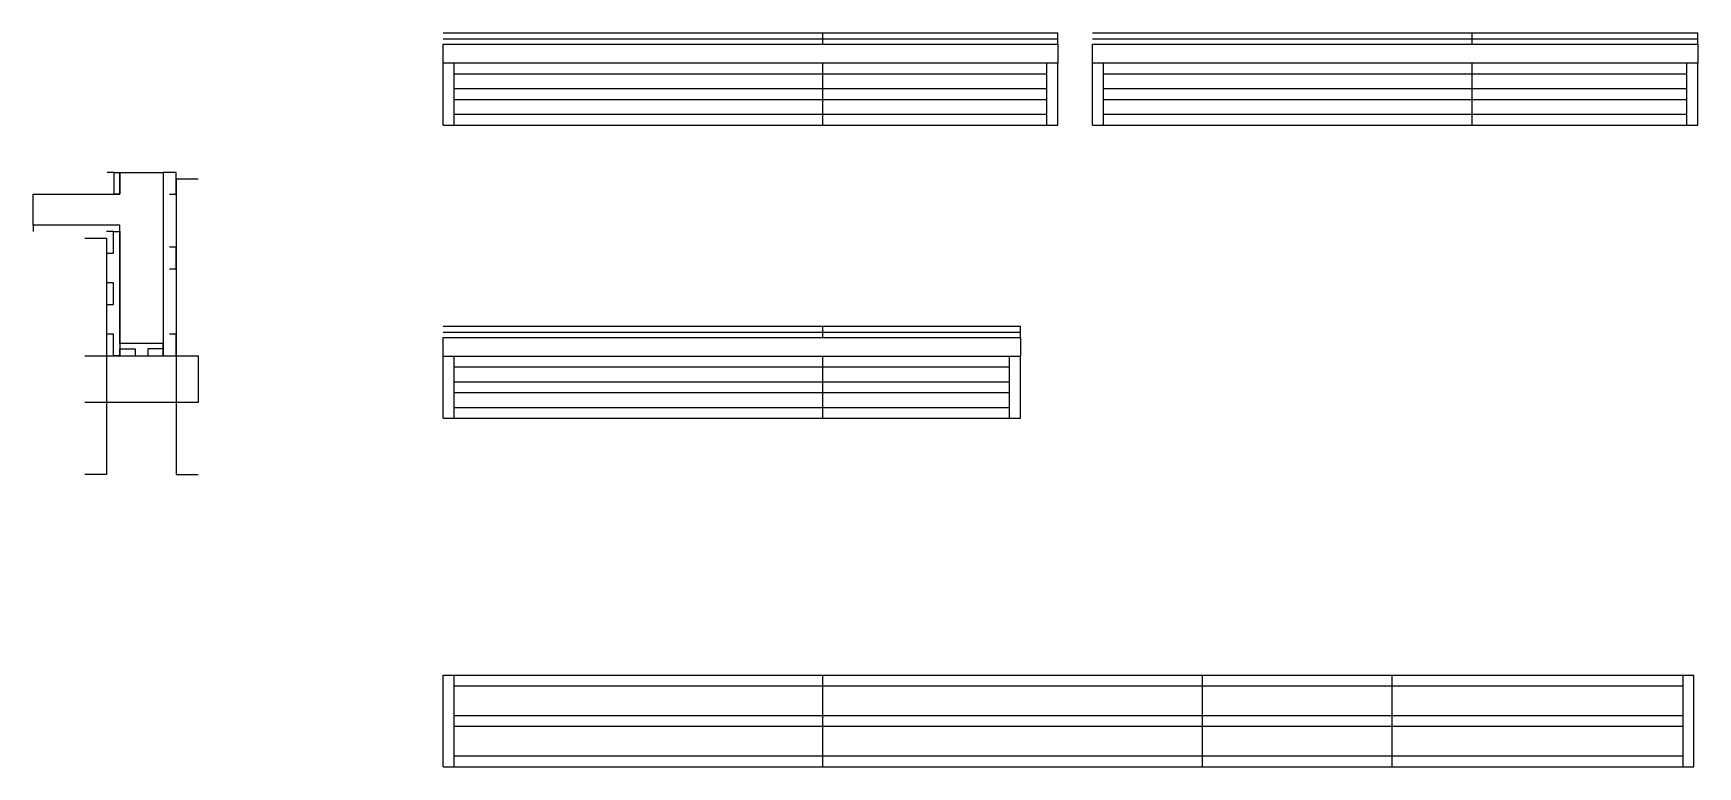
# Model space of a CAD drawing. Header units: metres. Extents: x 4317 to 5387, y 8985 to 9457.
import ezdxf

# ---------------------------------------------------------------- set-up
doc = ezdxf.new("R2010")
doc.units = ezdxf.units.M
for name, color, linetype in [('CONCRETO', 7, 'Continuous'), ('COTA', 7, 'Continuous'), ('Madeira', 7, 'Continuous'), ('Painéis', 7, 'Continuous'), ('SARR_2.2x7', 7, 'Continuous'), ('SARR_3.5x7', 7, 'Continuous')]:
    doc.layers.add(name, color=color, linetype=linetype)

msp = doc.modelspace()

# ---------------------------------------------------------------- linework, layer by layer
at = {"layer": 'CONCRETO', "color": 7, "lineweight": 25}
msp.add_lwpolyline([(4317, 9333.1), (4317, 9353.1), (4372.6, 9353.1), (4372.6, 9367.1), (4400.6, 9367.1), (4400.6, 9257.1), (4372.6, 9257.1), (4372.6, 9333.1)], dxfattribs=at)
at = {"layer": 'COTA', "color": 7, "lineweight": 25}
for p, q in [((4580.6, 9437.6), (4580.6, 9449.6)), ((4975.6, 9449.6), (4975.6, 9437.6)), ((4998, 9437.6), (4998, 9449.6)), ((5387, 9449.6), (5387, 9437.6)), ((4580.6, 9248.9), (4580.6, 9260.9)), ((4951.6, 9260.9), (4951.6, 9248.9))]:
    msp.add_line(p, q, dxfattribs=at)
at = {"layer": 'Madeira', "color": 7, "lineweight": 25}
for points in [[(4364.6, 9353.1), (4369, 9353.1), (4369, 9367.1), (4364.6, 9367.1)], [(4404.6, 9353.1), (4409, 9353.1), (4409, 9367.1), (4404.6, 9367.1)], [(4364.2, 9315.1), (4368.6, 9315.1), (4368.6, 9329.1), (4364.2, 9329.1)], [(4404.6, 9305.1), (4409, 9305.1), (4409, 9319.1), (4404.6, 9319.1)], [(4364.2, 9282.1), (4368.6, 9282.1), (4368.6, 9296.1), (4364.2, 9296.1)], [(4364.2, 9249.1), (4368.6, 9249.1), (4368.6, 9263.1), (4364.2, 9263.1)], [(4404.6, 9249.1), (4409, 9249.1), (4409, 9263.1), (4404.6, 9263.1)], [(4372.6, 9249.1), (4372.6, 9253.5), (4382.6, 9253.5), (4382.6, 9249.1)], [(4400.6, 9249.1), (4400.6, 9253.5), (4390.6, 9253.5), (4390.6, 9249.1)]]:
    msp.add_lwpolyline(points, dxfattribs=at)
at = {"layer": 'Painéis', "color": 7, "lineweight": 25}
for p, q in [((4824.6, 9449.6), (4824.6, 9456.6)), ((5242, 9449.6), (5242, 9456.6)), ((4580.6, 9437.6), (4975.6, 9437.6)), ((4580.6, 9397.6), (4580.6, 9437.6)), ((4824.6, 9397.6), (4824.6, 9437.6)), ((4975.6, 9397.6), (4975.6, 9437.6)), ((4998, 9437.6), (5387, 9437.6)), ((4998, 9397.6), (4998, 9437.6)), ((5242, 9397.6), (5242, 9437.6)), ((5387, 9397.6), (5387, 9437.6)), ((4580.6, 9397.6), (4975.6, 9397.6)), ((4998, 9397.6), (5387, 9397.6)), ((4824.6, 9260.9), (4824.6, 9267.9)), ((4580.6, 9248.9), (4951.6, 9248.9)), ((4580.6, 9208.9), (4580.6, 9248.9)), ((4824.6, 9208.9), (4824.6, 9248.9)), ((4951.6, 9208.9), (4951.6, 9248.9)), ((4580.6, 9208.9), (4951.6, 9208.9)), ((4580.6, 9043.7), (5384.6, 9043.7)), ((4580.6, 8984.7), (4580.6, 9043.7)), ((4824.6, 8984.7), (4824.6, 9043.7)), ((5068.6, 8984.7), (5068.6, 9043.7)), ((5068.6, 8984.7), (5068.6, 9043.7)), ((5190.6, 8984.7), (5190.6, 9043.7)), ((5190.6, 8984.7), (5190.6, 9043.7)), ((5384.6, 8984.7), (5384.6, 9043.7)), ((4580.6, 8984.7), (5384.6, 8984.7))]:
    msp.add_line(p, q, dxfattribs=at)
for points in [[(4580.6, 9449.6), (4975.6, 9449.6), (4975.6, 9456.6), (4580.6, 9456.6)], [(4998, 9449.6), (5387, 9449.6), (5387, 9456.6), (4998, 9456.6)], [(4369, 9367.1), (4372.6, 9367.1), (4372.6, 9353.1), (4369, 9353.1)], [(4404.6, 9367.1), (4400.6, 9367.1), (4400.6, 9249.1), (4404.6, 9249.1)], [(4372.6, 9329.1), (4372.6, 9333.1), (4317, 9333.1), (4317, 9329.1)], [(4368.6, 9329.1), (4372.6, 9329.1), (4372.6, 9249.1), (4368.6, 9249.1)], [(4580.6, 9260.9), (4951.6, 9260.9), (4951.6, 9267.9), (4580.6, 9267.9)], [(4400.6, 9253.5), (4400.6, 9257.1), (4372.6, 9257.1), (4372.6, 9253.5)]]:
    msp.add_lwpolyline(points, dxfattribs=at)
at = {"layer": 'SARR_2.2x7', "color": 7, "lineweight": 25}
for p, q in [((4580.6, 9453.1), (4824.6, 9453.1)), ((4824.6, 9453.1), (4975.6, 9453.1)), ((4998, 9453.1), (5242, 9453.1)), ((5242, 9453.1), (5387, 9453.1)), ((4587.6, 9397.6), (4587.6, 9437.6)), ((4968.7, 9397.6), (4968.7, 9437.6)), ((5005, 9397.6), (5005, 9437.6)), ((5380.1, 9397.6), (5380.1, 9437.6)), ((4587.6, 9430.6), (4824.6, 9430.6)), ((4824.6, 9430.6), (4968.7, 9430.6)), ((5005, 9430.6), (5242, 9430.6)), ((5242, 9430.6), (5380.1, 9430.6)), ((4587.6, 9421.1), (4824.6, 9421.1)), ((4824.6, 9421.1), (4968.7, 9421.1)), ((5005, 9421.1), (5242, 9421.1)), ((5242, 9421.1), (5380.1, 9421.1)), ((4587.6, 9414.1), (4824.6, 9414.1)), ((4824.6, 9414.1), (4968.7, 9414.1)), ((5005, 9414.1), (5242, 9414.1)), ((5242, 9414.1), (5380.1, 9414.1)), ((4587.6, 9404.6), (4824.6, 9404.6)), ((4824.6, 9404.6), (4968.7, 9404.6)), ((5005, 9404.6), (5242, 9404.6)), ((5242, 9404.6), (5380.1, 9404.6)), ((4580.6, 9264.4), (4824.6, 9264.4)), ((4824.6, 9264.4), (4951.6, 9264.4)), ((4587.6, 9208.9), (4587.6, 9248.9)), ((4944.7, 9208.9), (4944.7, 9248.9)), ((4587.6, 9241.9), (4824.6, 9241.9)), ((4824.6, 9241.9), (4944.7, 9241.9)), ((4587.6, 9232.4), (4824.6, 9232.4)), ((4587.6, 9225.4), (4824.6, 9225.4)), ((4824.6, 9232.4), (4944.7, 9232.4)), ((4824.6, 9225.4), (4944.7, 9225.4)), ((4587.6, 9215.9), (4824.6, 9215.9)), ((4824.6, 9215.9), (4944.7, 9215.9)), ((4587.6, 8984.7), (4587.6, 9043.7)), ((5377.7, 8984.7), (5377.7, 9043.7)), ((4587.6, 9036.7), (4824.6, 9036.7)), ((4824.6, 9036.7), (5068.6, 9036.7)), ((5068.6, 9036.7), (5190.6, 9036.7)), ((5190.6, 9036.7), (5377.7, 9036.7)), ((4587.6, 9017.7), (4824.6, 9017.7)), ((4587.6, 9010.7), (4824.6, 9010.7)), ((4824.6, 9017.7), (5068.6, 9017.7)), ((4824.6, 9010.7), (5068.6, 9010.7)), ((5068.6, 9017.7), (5190.6, 9017.7)), ((5068.6, 9010.7), (5190.6, 9010.7)), ((5190.6, 9017.7), (5377.7, 9017.7)), ((5190.6, 9010.7), (5377.7, 9010.7)), ((4587.6, 8991.7), (4824.6, 8991.7)), ((4824.6, 8991.7), (5068.6, 8991.7)), ((5068.6, 8991.7), (5190.6, 8991.7)), ((5190.6, 8991.7), (5377.7, 8991.7))]:
    msp.add_line(p, q, dxfattribs=at)
at = {"layer": 'SARR_3.5x7', "color": 7, "lineweight": 25}
for points in [[(4423, 9362.7), (4409, 9362.7), (4409, 9172.7), (4423, 9172.7)], [(4350.2, 9324.7), (4364.2, 9324.7), (4364.2, 9172.7), (4350.2, 9172.7)], [(4350.2, 9249.1), (4423, 9249.1), (4423, 9219.1), (4350.2, 9219.1)]]:
    msp.add_lwpolyline(points, dxfattribs=at)

doc.saveas('drawing.dxf')
